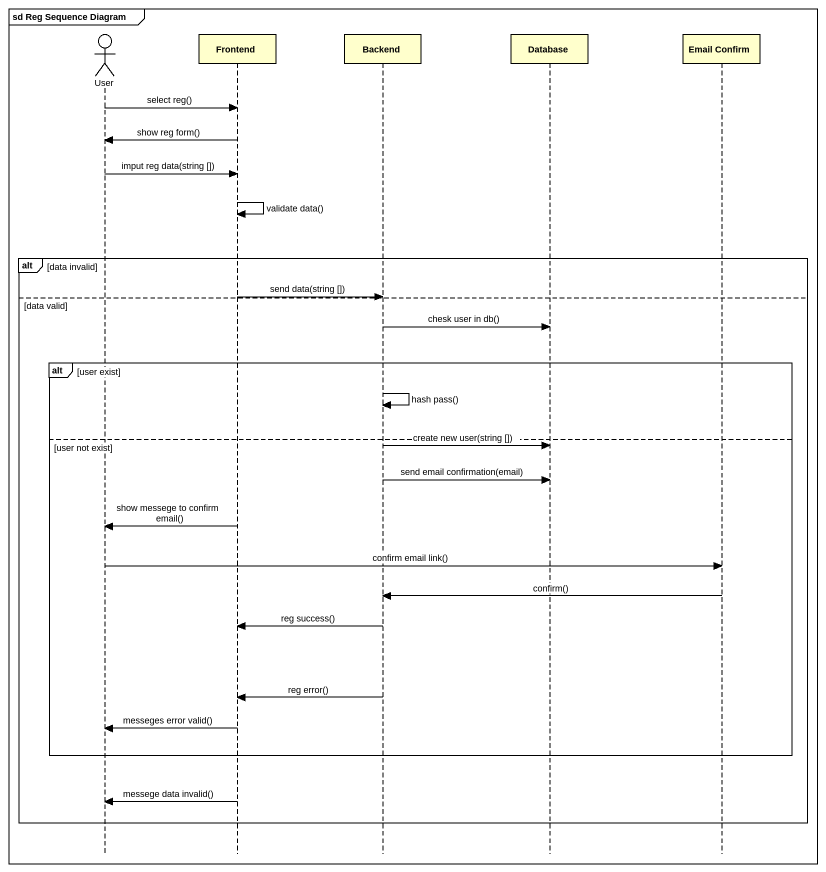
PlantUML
@startuml
mainframe sd Reg Sequence Diagram
hide footbox
actor User
participant Frontend
participant Backend
participant "Database" as Database_
participant "Email Confirm" as Email_Confirm

User -> Frontend : select reg()
Frontend -> User : show reg form()
User -> Frontend : imput reg data(string [])
Frontend -> Frontend : validate data()
alt data invalid
  Frontend -> Backend : send data(string [])
else data valid
  Backend -> Database_ : chesk user in db()
  alt user exist
    Backend -> Backend : hash pass()
  else user not exist
    Backend -> Database_ : create new user(string [])
    Backend -> Database_ : send email confirmation(email)
    Frontend -> User : show messege to confirm email()
    User -> Email_Confirm : confirm email link()
    Email_Confirm -> Backend : confirm()
    Backend -> Frontend : reg success()
    Backend -> Frontend : reg error()
    Frontend -> User : messeges error valid()
  end
  Frontend -> User : messege data invalid()
end
@enduml
